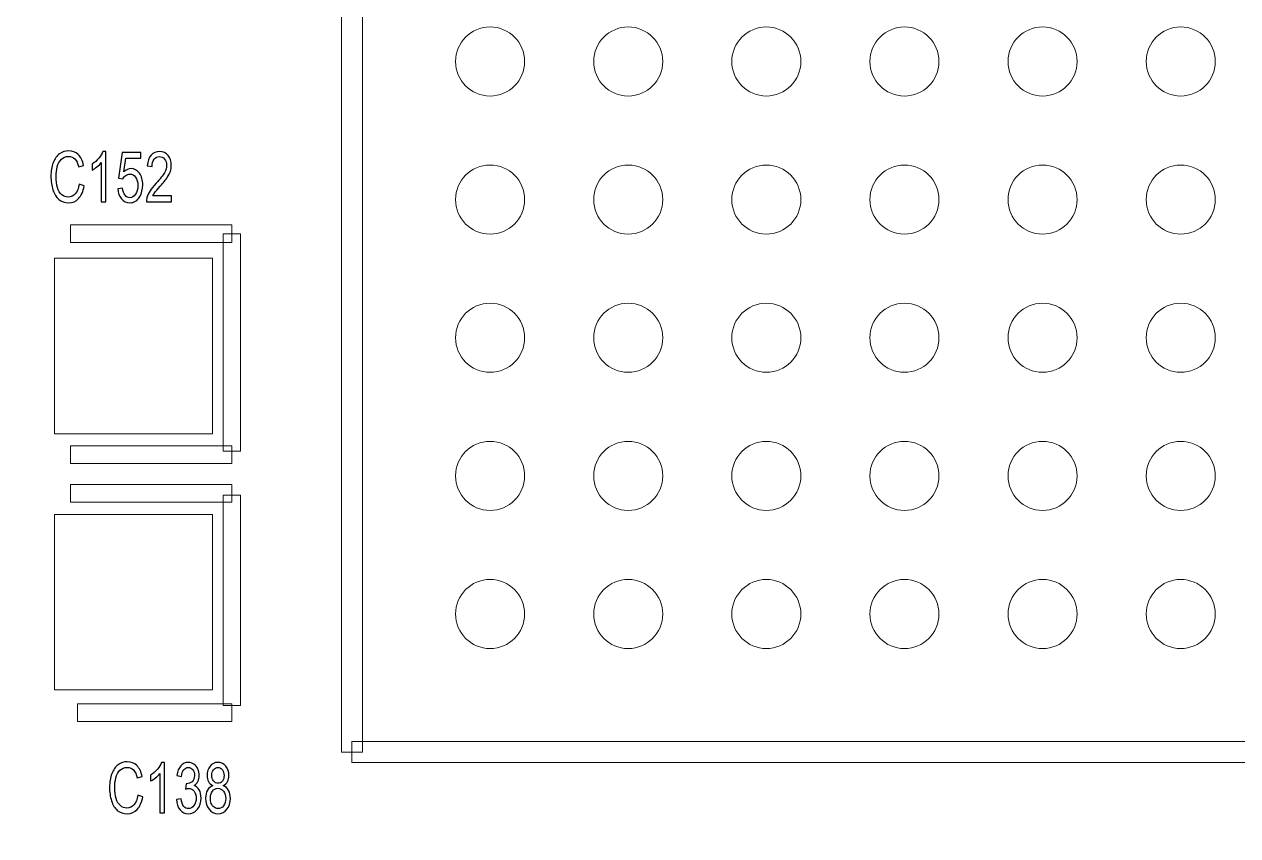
# Model space of a CAD drawing. Header units: millimetres. Extents: x -53.6 to 42.1, y -42.3 to 19.5.
# Drawn here: x -29.23 to -20.45, y -34.74 to -28.87 of the extents above; entities that cross this region are included whole.
import ezdxf

# ---------------------------------------------------------------- set-up
doc = ezdxf.new("R2010")
doc.units = ezdxf.units.MM
doc.header["$MEASUREMENT"] = 0
for name, color, linetype in [('BG_OUTLINE', 7, 'Continuous'), ('PG_SILKSCREEN_TOP', 7, 'Continuous'), ('PIN_TOP', 7, 'Continuous'), ('RD_SILKSCREEN_TOP', 7, 'Continuous')]:
    doc.layers.add(name, color=color, linetype=linetype)

msp = doc.modelspace()

# ---------------------------------------------------------------- linework, layer by layer
at = {"layer": 'BG_OUTLINE', "color": 3, "lineweight": 9}
msp.add_open_spline([(-35.58, -42.2737), (-35.58, -42.2737), (-35.58, 2.7261), (-35.58, 2.7261), (-35.58, 2.7261), (-35.58, 2.7261), (19.4199, 2.7261), (19.4199, 2.7261), (19.4199, 2.7261), (19.4199, 2.7261), (19.4199, -42.2737), (19.4199, -42.2737), (19.4199, -42.2737), (19.4199, -42.2737), (-35.58, -42.2737), (-35.58, -42.2737)], degree=3, knots=[0, 0, 0, 0, 0.25, 0.25, 0.25, 0.25, 0.5, 0.5, 0.5, 0.5, 0.75, 0.75, 0.75, 0.75, 1, 1, 1, 1], dxfattribs=at)
at = {"layer": 'PG_SILKSCREEN_TOP', "color": 6, "lineweight": 9}
for points in [[(-26.9379, -11.1394), (-26.9379, -11.1394), (-26.7855, -11.1394), (-26.7855, -11.1394), (-26.7855, -11.1394), (-26.7855, -11.1394), (-26.7855, -34.1396), (-26.7855, -34.1396), (-26.7855, -34.1396), (-26.7855, -34.1396), (-26.9379, -34.1396), (-26.9379, -34.1396), (-26.9379, -34.1396), (-26.9379, -34.1396), (-26.9379, -11.1394), (-26.9379, -11.1394)], [(-28.8998, -30.45), (-28.8998, -30.45), (-28.8998, -30.323), (-28.8998, -30.323), (-28.8998, -30.323), (-28.8998, -30.323), (-27.7314, -30.323), (-27.7314, -30.323), (-27.7314, -30.323), (-27.7314, -30.323), (-27.7314, -30.45), (-27.7314, -30.45), (-27.7314, -30.45), (-27.7314, -30.45), (-28.8998, -30.45), (-28.8998, -30.45)], [(-27.7949, -30.3865), (-27.7949, -30.3865), (-27.6679, -30.3865), (-27.6679, -30.3865), (-27.6679, -30.3865), (-27.6679, -30.3865), (-27.6679, -31.9613), (-27.6679, -31.9613), (-27.6679, -31.9613), (-27.6679, -31.9613), (-27.7949, -31.9613), (-27.7949, -31.9613), (-27.7949, -31.9613), (-27.7949, -31.9613), (-27.7949, -30.3865), (-27.7949, -30.3865)], [(-27.7314, -31.9232), (-27.7314, -31.9232), (-27.7314, -32.0502), (-27.7314, -32.0502), (-27.7314, -32.0502), (-27.7314, -32.0502), (-28.8998, -32.0502), (-28.8998, -32.0502), (-28.8998, -32.0502), (-28.8998, -32.0502), (-28.8998, -31.9232), (-28.8998, -31.9232), (-28.8998, -31.9232), (-28.8998, -31.9232), (-27.7314, -31.9232), (-27.7314, -31.9232)], [(-27.7314, -32.2026), (-27.7314, -32.2026), (-27.7314, -32.3296), (-27.7314, -32.3296), (-27.7314, -32.3296), (-27.7314, -32.3296), (-28.8998, -32.3296), (-28.8998, -32.3296), (-28.8998, -32.3296), (-28.8998, -32.3296), (-28.8998, -32.2026), (-28.8998, -32.2026), (-28.8998, -32.2026), (-28.8998, -32.2026), (-27.7314, -32.2026), (-27.7314, -32.2026)], [(-27.6679, -33.8028), (-27.6679, -33.8028), (-27.7949, -33.8028), (-27.7949, -33.8028), (-27.7949, -33.8028), (-27.7949, -33.8028), (-27.7949, -32.2788), (-27.7949, -32.2788), (-27.7949, -32.2788), (-27.7949, -32.2788), (-27.6679, -32.2788), (-27.6679, -32.2788), (-27.6679, -32.2788), (-27.6679, -32.2788), (-27.6679, -33.8028), (-27.6679, -33.8028)], [(-28.849, -33.9171), (-28.849, -33.9171), (-28.849, -33.7901), (-28.849, -33.7901), (-28.849, -33.7901), (-28.849, -33.7901), (-27.7314, -33.7901), (-27.7314, -33.7901), (-27.7314, -33.7901), (-27.7314, -33.7901), (-27.7314, -33.9171), (-27.7314, -33.9171), (-27.7314, -33.9171), (-27.7314, -33.9171), (-28.849, -33.9171), (-28.849, -33.9171)], [(-26.8617, -34.2158), (-26.8617, -34.2158), (-26.8617, -34.0634), (-26.8617, -34.0634), (-26.8617, -34.0634), (-26.8617, -34.0634), (-3.8615, -34.0634), (-3.8615, -34.0634), (-3.8615, -34.0634), (-3.8615, -34.0634), (-3.8615, -34.2158), (-3.8615, -34.2158), (-3.8615, -34.2158), (-3.8615, -34.2158), (-26.8617, -34.2158), (-26.8617, -34.2158)]]:
    msp.add_open_spline(points, degree=3, knots=[0, 0, 0, 0, 0.25, 0.25, 0.25, 0.25, 0.5, 0.5, 0.5, 0.5, 0.75, 0.75, 0.75, 0.75, 1, 1, 1, 1], dxfattribs=at)
at = {"layer": 'PIN_TOP', "lineweight": 9}
for points in [[(-25.6117, -29.1396), (-25.6117, -29.0015), (-25.7236, -28.8896), (-25.8616, -28.8896), (-25.8616, -28.8896), (-25.9997, -28.8896), (-26.1116, -29.0015), (-26.1116, -29.1395), (-26.1116, -29.1395), (-26.1116, -29.2776), (-25.9997, -29.3895), (-25.8617, -29.3895), (-25.8617, -29.3895), (-25.7236, -29.3895), (-25.6117, -29.2776), (-25.6117, -29.1396)], [(-24.6117, -29.1396), (-24.6117, -29.0015), (-24.7236, -28.8896), (-24.8616, -28.8896), (-24.8616, -28.8896), (-24.9997, -28.8896), (-25.1116, -29.0015), (-25.1116, -29.1395), (-25.1116, -29.1395), (-25.1116, -29.2776), (-24.9997, -29.3895), (-24.8617, -29.3895), (-24.8617, -29.3895), (-24.7236, -29.3895), (-24.6117, -29.2776), (-24.6117, -29.1396)], [(-23.6117, -29.1396), (-23.6117, -29.0015), (-23.7236, -28.8896), (-23.8616, -28.8896), (-23.8616, -28.8896), (-23.9997, -28.8896), (-24.1116, -29.0015), (-24.1116, -29.1395), (-24.1116, -29.1395), (-24.1116, -29.2776), (-23.9997, -29.3895), (-23.8617, -29.3895), (-23.8617, -29.3895), (-23.7236, -29.3895), (-23.6117, -29.2776), (-23.6117, -29.1396)], [(-22.6117, -29.1396), (-22.6117, -29.0015), (-22.7236, -28.8896), (-22.8616, -28.8896), (-22.8616, -28.8896), (-22.9997, -28.8896), (-23.1116, -29.0015), (-23.1116, -29.1395), (-23.1116, -29.1395), (-23.1116, -29.2776), (-22.9997, -29.3895), (-22.8617, -29.3895), (-22.8617, -29.3895), (-22.7236, -29.3895), (-22.6117, -29.2776), (-22.6117, -29.1396)], [(-21.6117, -29.1396), (-21.6117, -29.0015), (-21.7236, -28.8896), (-21.8616, -28.8896), (-21.8616, -28.8896), (-21.9997, -28.8896), (-22.1116, -29.0015), (-22.1116, -29.1395), (-22.1116, -29.1395), (-22.1116, -29.2776), (-21.9997, -29.3895), (-21.8617, -29.3895), (-21.8617, -29.3895), (-21.7236, -29.3895), (-21.6117, -29.2776), (-21.6117, -29.1396)], [(-20.6117, -29.1396), (-20.6117, -29.0015), (-20.7236, -28.8896), (-20.8616, -28.8896), (-20.8616, -28.8896), (-20.9997, -28.8896), (-21.1116, -29.0015), (-21.1116, -29.1395), (-21.1116, -29.1395), (-21.1116, -29.2776), (-20.9997, -29.3895), (-20.8617, -29.3895), (-20.8617, -29.3895), (-20.7236, -29.3895), (-20.6117, -29.2776), (-20.6117, -29.1396)], [(-25.6117, -30.1396), (-25.6117, -30.0015), (-25.7236, -29.8896), (-25.8616, -29.8896), (-25.8616, -29.8896), (-25.9997, -29.8896), (-26.1116, -30.0015), (-26.1116, -30.1395), (-26.1116, -30.1395), (-26.1116, -30.2776), (-25.9997, -30.3895), (-25.8617, -30.3895), (-25.8617, -30.3895), (-25.7236, -30.3895), (-25.6117, -30.2776), (-25.6117, -30.1396)], [(-24.6117, -30.1396), (-24.6117, -30.0015), (-24.7236, -29.8896), (-24.8616, -29.8896), (-24.8616, -29.8896), (-24.9997, -29.8896), (-25.1116, -30.0015), (-25.1116, -30.1395), (-25.1116, -30.1395), (-25.1116, -30.2776), (-24.9997, -30.3895), (-24.8617, -30.3895), (-24.8617, -30.3895), (-24.7236, -30.3895), (-24.6117, -30.2776), (-24.6117, -30.1396)], [(-23.6117, -30.1396), (-23.6117, -30.0015), (-23.7236, -29.8896), (-23.8616, -29.8896), (-23.8616, -29.8896), (-23.9997, -29.8896), (-24.1116, -30.0015), (-24.1116, -30.1395), (-24.1116, -30.1395), (-24.1116, -30.2776), (-23.9997, -30.3895), (-23.8617, -30.3895), (-23.8617, -30.3895), (-23.7236, -30.3895), (-23.6117, -30.2776), (-23.6117, -30.1396)], [(-22.6117, -30.1396), (-22.6117, -30.0015), (-22.7236, -29.8896), (-22.8616, -29.8896), (-22.8616, -29.8896), (-22.9997, -29.8896), (-23.1116, -30.0015), (-23.1116, -30.1395), (-23.1116, -30.1395), (-23.1116, -30.2776), (-22.9997, -30.3895), (-22.8617, -30.3895), (-22.8617, -30.3895), (-22.7236, -30.3895), (-22.6117, -30.2776), (-22.6117, -30.1396)], [(-21.6117, -30.1396), (-21.6117, -30.0015), (-21.7236, -29.8896), (-21.8616, -29.8896), (-21.8616, -29.8896), (-21.9997, -29.8896), (-22.1116, -30.0015), (-22.1116, -30.1395), (-22.1116, -30.1395), (-22.1116, -30.2776), (-21.9997, -30.3895), (-21.8617, -30.3895), (-21.8617, -30.3895), (-21.7236, -30.3895), (-21.6117, -30.2776), (-21.6117, -30.1396)], [(-20.6117, -30.1396), (-20.6117, -30.0015), (-20.7236, -29.8896), (-20.8616, -29.8896), (-20.8616, -29.8896), (-20.9997, -29.8896), (-21.1116, -30.0015), (-21.1116, -30.1395), (-21.1116, -30.1395), (-21.1116, -30.2776), (-20.9997, -30.3895), (-20.8617, -30.3895), (-20.8617, -30.3895), (-20.7236, -30.3895), (-20.6117, -30.2776), (-20.6117, -30.1396)], [(-29.0141, -31.8343), (-29.0141, -31.8343), (-29.0141, -30.5643), (-29.0141, -30.5643), (-29.0141, -30.5643), (-29.0141, -30.5643), (-27.8711, -30.5643), (-27.8711, -30.5643), (-27.8711, -30.5643), (-27.8711, -30.5643), (-27.8711, -31.8343), (-27.8711, -31.8343), (-27.8711, -31.8343), (-27.8711, -31.8343), (-29.0141, -31.8343), (-29.0141, -31.8343)], [(-25.6117, -31.1396), (-25.6117, -31.0015), (-25.7236, -30.8896), (-25.8616, -30.8896), (-25.8616, -30.8896), (-25.9997, -30.8896), (-26.1116, -31.0015), (-26.1116, -31.1395), (-26.1116, -31.1395), (-26.1116, -31.2776), (-25.9997, -31.3895), (-25.8617, -31.3895), (-25.8617, -31.3895), (-25.7236, -31.3895), (-25.6117, -31.2776), (-25.6117, -31.1396)], [(-24.6117, -31.1396), (-24.6117, -31.0015), (-24.7236, -30.8896), (-24.8616, -30.8896), (-24.8616, -30.8896), (-24.9997, -30.8896), (-25.1116, -31.0015), (-25.1116, -31.1395), (-25.1116, -31.1395), (-25.1116, -31.2776), (-24.9997, -31.3895), (-24.8617, -31.3895), (-24.8617, -31.3895), (-24.7236, -31.3895), (-24.6117, -31.2776), (-24.6117, -31.1396)], [(-23.6117, -31.1396), (-23.6117, -31.0015), (-23.7236, -30.8896), (-23.8616, -30.8896), (-23.8616, -30.8896), (-23.9997, -30.8896), (-24.1116, -31.0015), (-24.1116, -31.1395), (-24.1116, -31.1395), (-24.1116, -31.2776), (-23.9997, -31.3895), (-23.8617, -31.3895), (-23.8617, -31.3895), (-23.7236, -31.3895), (-23.6117, -31.2776), (-23.6117, -31.1396)], [(-22.6117, -31.1396), (-22.6117, -31.0015), (-22.7236, -30.8896), (-22.8616, -30.8896), (-22.8616, -30.8896), (-22.9997, -30.8896), (-23.1116, -31.0015), (-23.1116, -31.1395), (-23.1116, -31.1395), (-23.1116, -31.2776), (-22.9997, -31.3895), (-22.8617, -31.3895), (-22.8617, -31.3895), (-22.7236, -31.3895), (-22.6117, -31.2776), (-22.6117, -31.1396)], [(-21.6117, -31.1396), (-21.6117, -31.0015), (-21.7236, -30.8896), (-21.8616, -30.8896), (-21.8616, -30.8896), (-21.9997, -30.8896), (-22.1116, -31.0015), (-22.1116, -31.1395), (-22.1116, -31.1395), (-22.1116, -31.2776), (-21.9997, -31.3895), (-21.8617, -31.3895), (-21.8617, -31.3895), (-21.7236, -31.3895), (-21.6117, -31.2776), (-21.6117, -31.1396)], [(-20.6117, -31.1396), (-20.6117, -31.0015), (-20.7236, -30.8896), (-20.8616, -30.8896), (-20.8616, -30.8896), (-20.9997, -30.8896), (-21.1116, -31.0015), (-21.1116, -31.1395), (-21.1116, -31.1395), (-21.1116, -31.2776), (-20.9997, -31.3895), (-20.8617, -31.3895), (-20.8617, -31.3895), (-20.7236, -31.3895), (-20.6117, -31.2776), (-20.6117, -31.1396)], [(-25.6117, -32.1396), (-25.6117, -32.0015), (-25.7236, -31.8896), (-25.8616, -31.8896), (-25.8616, -31.8896), (-25.9997, -31.8896), (-26.1116, -32.0015), (-26.1116, -32.1395), (-26.1116, -32.1395), (-26.1116, -32.2776), (-25.9997, -32.3895), (-25.8617, -32.3895), (-25.8617, -32.3895), (-25.7236, -32.3895), (-25.6117, -32.2776), (-25.6117, -32.1396)], [(-24.6117, -32.1396), (-24.6117, -32.0015), (-24.7236, -31.8896), (-24.8616, -31.8896), (-24.8616, -31.8896), (-24.9997, -31.8896), (-25.1116, -32.0015), (-25.1116, -32.1395), (-25.1116, -32.1395), (-25.1116, -32.2776), (-24.9997, -32.3895), (-24.8617, -32.3895), (-24.8617, -32.3895), (-24.7236, -32.3895), (-24.6117, -32.2776), (-24.6117, -32.1396)], [(-23.6117, -32.1396), (-23.6117, -32.0015), (-23.7236, -31.8896), (-23.8616, -31.8896), (-23.8616, -31.8896), (-23.9997, -31.8896), (-24.1116, -32.0015), (-24.1116, -32.1395), (-24.1116, -32.1395), (-24.1116, -32.2776), (-23.9997, -32.3895), (-23.8617, -32.3895), (-23.8617, -32.3895), (-23.7236, -32.3895), (-23.6117, -32.2776), (-23.6117, -32.1396)], [(-22.6117, -32.1396), (-22.6117, -32.0015), (-22.7236, -31.8896), (-22.8616, -31.8896), (-22.8616, -31.8896), (-22.9997, -31.8896), (-23.1116, -32.0015), (-23.1116, -32.1395), (-23.1116, -32.1395), (-23.1116, -32.2776), (-22.9997, -32.3895), (-22.8617, -32.3895), (-22.8617, -32.3895), (-22.7236, -32.3895), (-22.6117, -32.2776), (-22.6117, -32.1396)], [(-21.6117, -32.1396), (-21.6117, -32.0015), (-21.7236, -31.8896), (-21.8616, -31.8896), (-21.8616, -31.8896), (-21.9997, -31.8896), (-22.1116, -32.0015), (-22.1116, -32.1395), (-22.1116, -32.1395), (-22.1116, -32.2776), (-21.9997, -32.3895), (-21.8617, -32.3895), (-21.8617, -32.3895), (-21.7236, -32.3895), (-21.6117, -32.2776), (-21.6117, -32.1396)], [(-20.6117, -32.1396), (-20.6117, -32.0015), (-20.7236, -31.8896), (-20.8616, -31.8896), (-20.8616, -31.8896), (-20.9997, -31.8896), (-21.1116, -32.0015), (-21.1116, -32.1395), (-21.1116, -32.1395), (-21.1116, -32.2776), (-20.9997, -32.3895), (-20.8617, -32.3895), (-20.8617, -32.3895), (-20.7236, -32.3895), (-20.6117, -32.2776), (-20.6117, -32.1396)], [(-27.8711, -32.4185), (-27.8711, -32.4185), (-27.8711, -33.6885), (-27.8711, -33.6885), (-27.8711, -33.6885), (-27.8711, -33.6885), (-29.0141, -33.6885), (-29.0141, -33.6885), (-29.0141, -33.6885), (-29.0141, -33.6885), (-29.0141, -32.4185), (-29.0141, -32.4185), (-29.0141, -32.4185), (-29.0141, -32.4185), (-27.8711, -32.4185), (-27.8711, -32.4185)], [(-25.6117, -33.1396), (-25.6117, -33.0015), (-25.7236, -32.8896), (-25.8616, -32.8896), (-25.8616, -32.8896), (-25.9997, -32.8896), (-26.1116, -33.0015), (-26.1116, -33.1395), (-26.1116, -33.1395), (-26.1116, -33.2776), (-25.9997, -33.3895), (-25.8617, -33.3895), (-25.8617, -33.3895), (-25.7236, -33.3895), (-25.6117, -33.2776), (-25.6117, -33.1396)], [(-24.6117, -33.1396), (-24.6117, -33.0015), (-24.7236, -32.8896), (-24.8616, -32.8896), (-24.8616, -32.8896), (-24.9997, -32.8896), (-25.1116, -33.0015), (-25.1116, -33.1395), (-25.1116, -33.1395), (-25.1116, -33.2776), (-24.9997, -33.3895), (-24.8617, -33.3895), (-24.8617, -33.3895), (-24.7236, -33.3895), (-24.6117, -33.2776), (-24.6117, -33.1396)], [(-23.6117, -33.1396), (-23.6117, -33.0015), (-23.7236, -32.8896), (-23.8616, -32.8896), (-23.8616, -32.8896), (-23.9997, -32.8896), (-24.1116, -33.0015), (-24.1116, -33.1395), (-24.1116, -33.1395), (-24.1116, -33.2776), (-23.9997, -33.3895), (-23.8617, -33.3895), (-23.8617, -33.3895), (-23.7236, -33.3895), (-23.6117, -33.2776), (-23.6117, -33.1396)], [(-22.6117, -33.1396), (-22.6117, -33.0015), (-22.7236, -32.8896), (-22.8616, -32.8896), (-22.8616, -32.8896), (-22.9997, -32.8896), (-23.1116, -33.0015), (-23.1116, -33.1395), (-23.1116, -33.1395), (-23.1116, -33.2776), (-22.9997, -33.3895), (-22.8617, -33.3895), (-22.8617, -33.3895), (-22.7236, -33.3895), (-22.6117, -33.2776), (-22.6117, -33.1396)], [(-21.6117, -33.1396), (-21.6117, -33.0015), (-21.7236, -32.8896), (-21.8616, -32.8896), (-21.8616, -32.8896), (-21.9997, -32.8896), (-22.1116, -33.0015), (-22.1116, -33.1395), (-22.1116, -33.1395), (-22.1116, -33.2776), (-21.9997, -33.3895), (-21.8617, -33.3895), (-21.8617, -33.3895), (-21.7236, -33.3895), (-21.6117, -33.2776), (-21.6117, -33.1396)], [(-20.6117, -33.1396), (-20.6117, -33.0015), (-20.7236, -32.8896), (-20.8616, -32.8896), (-20.8616, -32.8896), (-20.9997, -32.8896), (-21.1116, -33.0015), (-21.1116, -33.1395), (-21.1116, -33.1395), (-21.1116, -33.2776), (-20.9997, -33.3895), (-20.8617, -33.3895), (-20.8617, -33.3895), (-20.7236, -33.3895), (-20.6117, -33.2776), (-20.6117, -33.1396)]]:
    msp.add_open_spline(points, degree=3, knots=[0, 0, 0, 0, 0.25, 0.25, 0.25, 0.25, 0.5, 0.5, 0.5, 0.5, 0.75, 0.75, 0.75, 0.75, 1, 1, 1, 1], dxfattribs=at)
at = {"layer": 'RD_SILKSCREEN_TOP', "color": 8}
for points, knots in [([(-28.8358, -30.0286), (-28.8358, -30.0286), (-28.7997, -30.0408), (-28.7997, -30.0408), (-28.7997, -30.0408), (-28.8073, -30.0802), (-28.8209, -30.1104), (-28.8405, -30.1312), (-28.8405, -30.1312), (-28.8602, -30.152), (-28.8842, -30.1623), (-28.9126, -30.1623), (-28.9126, -30.1623), (-28.942, -30.1623), (-28.966, -30.1543), (-28.9844, -30.1384), (-28.9844, -30.1384), (-29.0028, -30.1224), (-29.0168, -30.0993), (-29.0264, -30.0691), (-29.0264, -30.0691), (-29.036, -30.0388), (-29.0408, -30.0062), (-29.0408, -29.9715), (-29.0408, -29.9715), (-29.0408, -29.9337), (-29.0354, -29.9007), (-29.0246, -29.8725), (-29.0246, -29.8725), (-29.0137, -29.8443), (-28.9983, -29.8229), (-28.9782, -29.8082), (-28.9782, -29.8082), (-28.9582, -29.7936), (-28.9362, -29.7863), (-28.9121, -29.7863), (-28.9121, -29.7863), (-28.8848, -29.7863), (-28.8619, -29.7955), (-28.8433, -29.814), (-28.8433, -29.814), (-28.8247, -29.8326), (-28.8117, -29.8586), (-28.8044, -29.8922), (-28.8044, -29.8922), (-28.8044, -29.8922), (-28.8399, -29.9034), (-28.8399, -29.9034), (-28.8399, -29.9034), (-28.8463, -29.8769), (-28.8554, -29.8577), (-28.8674, -29.8455), (-28.8674, -29.8455), (-28.8794, -29.8334), (-28.8946, -29.8274), (-28.9129, -29.8274), (-28.9129, -29.8274), (-28.9338, -29.8274), (-28.9513, -29.8341), (-28.9654, -29.8475), (-28.9654, -29.8475), (-28.9795, -29.861), (-28.9894, -29.8789), (-28.995, -29.9015), (-28.995, -29.9015), (-29.0008, -29.924), (-29.0036, -29.9473), (-29.0036, -29.9713), (-29.0036, -29.9713), (-29.0036, -30.0023), (-29.0002, -30.0292), (-28.9935, -30.0523), (-28.9935, -30.0523), (-28.9867, -30.0753), (-28.9762, -30.0926), (-28.9619, -30.104), (-28.9619, -30.104), (-28.9477, -30.1155), (-28.9322, -30.1211), (-28.9156, -30.1211), (-28.9156, -30.1211), (-28.8954, -30.1211), (-28.8783, -30.1133), (-28.8643, -30.0978), (-28.8643, -30.0978), (-28.8502, -30.0823), (-28.8408, -30.0592), (-28.8358, -30.0286)], [0, 0, 0, 0, 0.045455, 0.045455, 0.045455, 0.045455, 0.090909, 0.090909, 0.090909, 0.090909, 0.136364, 0.136364, 0.136364, 0.136364, 0.181818, 0.181818, 0.181818, 0.181818, 0.227273, 0.227273, 0.227273, 0.227273, 0.272727, 0.272727, 0.272727, 0.272727, 0.318182, 0.318182, 0.318182, 0.318182, 0.363636, 0.363636, 0.363636, 0.363636, 0.409091, 0.409091, 0.409091, 0.409091, 0.454545, 0.454545, 0.454545, 0.454545, 0.5, 0.5, 0.5, 0.5, 0.545455, 0.545455, 0.545455, 0.545455, 0.590909, 0.590909, 0.590909, 0.590909, 0.636364, 0.636364, 0.636364, 0.636364, 0.681818, 0.681818, 0.681818, 0.681818, 0.727273, 0.727273, 0.727273, 0.727273, 0.772727, 0.772727, 0.772727, 0.772727, 0.818182, 0.818182, 0.818182, 0.818182, 0.863636, 0.863636, 0.863636, 0.863636, 0.909091, 0.909091, 0.909091, 0.909091, 0.954545, 0.954545, 0.954545, 0.954545, 1, 1, 1, 1]), ([(-28.6427, -30.1561), (-28.6427, -30.1561), (-28.6762, -30.1561), (-28.6762, -30.1561), (-28.6762, -30.1561), (-28.6762, -30.1561), (-28.6762, -29.8716), (-28.6762, -29.8716), (-28.6762, -29.8716), (-28.6842, -29.8819), (-28.6948, -29.8921), (-28.7078, -29.9024), (-28.7078, -29.9024), (-28.721, -29.9126), (-28.7327, -29.9203), (-28.7431, -29.9254), (-28.7431, -29.9254), (-28.7431, -29.9254), (-28.7431, -29.8823), (-28.7431, -29.8823), (-28.7431, -29.8823), (-28.7244, -29.8705), (-28.708, -29.8563), (-28.694, -29.8396), (-28.694, -29.8396), (-28.68, -29.8229), (-28.6701, -29.8067), (-28.6642, -29.7909), (-28.6642, -29.7909), (-28.6642, -29.7909), (-28.6427, -29.7909), (-28.6427, -29.7909), (-28.6427, -29.7909), (-28.6427, -29.7909), (-28.6427, -30.1561), (-28.6427, -30.1561)], [0, 0, 0, 0, 0.111111, 0.111111, 0.111111, 0.111111, 0.222222, 0.222222, 0.222222, 0.222222, 0.333333, 0.333333, 0.333333, 0.333333, 0.444444, 0.444444, 0.444444, 0.444444, 0.555556, 0.555556, 0.555556, 0.555556, 0.666667, 0.666667, 0.666667, 0.666667, 0.777778, 0.777778, 0.777778, 0.777778, 0.888889, 0.888889, 0.888889, 0.888889, 1, 1, 1, 1]), ([(-28.557, -30.0609), (-28.557, -30.0609), (-28.5218, -30.0569), (-28.5218, -30.0569), (-28.5218, -30.0569), (-28.5192, -30.0797), (-28.5132, -30.0968), (-28.5037, -30.1083), (-28.5037, -30.1083), (-28.4942, -30.1199), (-28.4827, -30.1256), (-28.4694, -30.1256), (-28.4694, -30.1256), (-28.4532, -30.1256), (-28.4396, -30.1175), (-28.4285, -30.1013), (-28.4285, -30.1013), (-28.4173, -30.0851), (-28.4117, -30.0636), (-28.4117, -30.0368), (-28.4117, -30.0368), (-28.4117, -30.0113), (-28.417, -29.9913), (-28.4278, -29.9765), (-28.4278, -29.9765), (-28.4385, -29.9618), (-28.4525, -29.9544), (-28.4699, -29.9544), (-28.4699, -29.9544), (-28.4807, -29.9544), (-28.4904, -29.9577), (-28.4992, -29.9642), (-28.4992, -29.9642), (-28.5078, -29.9708), (-28.5146, -29.9792), (-28.5196, -29.9896), (-28.5196, -29.9896), (-28.5196, -29.9896), (-28.551, -29.9842), (-28.551, -29.9842), (-28.551, -29.9842), (-28.551, -29.9842), (-28.5246, -29.7975), (-28.5246, -29.7975), (-28.5246, -29.7975), (-28.5246, -29.7975), (-28.389, -29.7975), (-28.389, -29.7975), (-28.389, -29.7975), (-28.389, -29.7975), (-28.389, -29.8401), (-28.389, -29.8401), (-28.389, -29.8401), (-28.389, -29.8401), (-28.4978, -29.8401), (-28.4978, -29.8401), (-28.4978, -29.8401), (-28.4978, -29.8401), (-28.5126, -29.9378), (-28.5126, -29.9378), (-28.5126, -29.9378), (-28.4962, -29.9226), (-28.479, -29.915), (-28.461, -29.915), (-28.461, -29.915), (-28.4372, -29.915), (-28.4171, -29.926), (-28.4008, -29.948), (-28.4008, -29.948), (-28.3843, -29.97), (-28.3762, -29.9983), (-28.3762, -30.0328), (-28.3762, -30.0328), (-28.3762, -30.0658), (-28.3834, -30.0942), (-28.3978, -30.1182), (-28.3978, -30.1182), (-28.4152, -30.1475), (-28.4392, -30.1623), (-28.4694, -30.1623), (-28.4694, -30.1623), (-28.4942, -30.1623), (-28.5144, -30.1531), (-28.5301, -30.1345), (-28.5301, -30.1345), (-28.5458, -30.116), (-28.5548, -30.0914), (-28.557, -30.0609)], [0, 0, 0, 0, 0.045455, 0.045455, 0.045455, 0.045455, 0.090909, 0.090909, 0.090909, 0.090909, 0.136364, 0.136364, 0.136364, 0.136364, 0.181818, 0.181818, 0.181818, 0.181818, 0.227273, 0.227273, 0.227273, 0.227273, 0.272727, 0.272727, 0.272727, 0.272727, 0.318182, 0.318182, 0.318182, 0.318182, 0.363636, 0.363636, 0.363636, 0.363636, 0.409091, 0.409091, 0.409091, 0.409091, 0.454545, 0.454545, 0.454545, 0.454545, 0.5, 0.5, 0.5, 0.5, 0.545455, 0.545455, 0.545455, 0.545455, 0.590909, 0.590909, 0.590909, 0.590909, 0.636364, 0.636364, 0.636364, 0.636364, 0.681818, 0.681818, 0.681818, 0.681818, 0.727273, 0.727273, 0.727273, 0.727273, 0.772727, 0.772727, 0.772727, 0.772727, 0.818182, 0.818182, 0.818182, 0.818182, 0.863636, 0.863636, 0.863636, 0.863636, 0.909091, 0.909091, 0.909091, 0.909091, 0.954545, 0.954545, 0.954545, 0.954545, 1, 1, 1, 1]), ([(-28.169, -30.1132), (-28.169, -30.1132), (-28.169, -30.1561), (-28.169, -30.1561), (-28.169, -30.1561), (-28.169, -30.1561), (-28.3494, -30.1561), (-28.3494, -30.1561), (-28.3494, -30.1561), (-28.3496, -30.1453), (-28.3483, -30.135), (-28.3454, -30.1251), (-28.3454, -30.1251), (-28.3409, -30.1087), (-28.3335, -30.0926), (-28.3234, -30.0767), (-28.3234, -30.0767), (-28.3133, -30.0609), (-28.2986, -30.0425), (-28.2796, -30.0216), (-28.2796, -30.0216), (-28.25, -29.9892), (-28.2299, -29.9636), (-28.2194, -29.9446), (-28.2194, -29.9446), (-28.2091, -29.9257), (-28.2038, -29.9078), (-28.2038, -29.8909), (-28.2038, -29.8909), (-28.2038, -29.8732), (-28.2086, -29.8583), (-28.2181, -29.8461), (-28.2181, -29.8461), (-28.2276, -29.834), (-28.24, -29.8279), (-28.2552, -29.8279), (-28.2552, -29.8279), (-28.2714, -29.8279), (-28.2842, -29.8344), (-28.2939, -29.8473), (-28.2939, -29.8473), (-28.3036, -29.8602), (-28.3086, -29.8781), (-28.3086, -29.9008), (-28.3086, -29.9008), (-28.3086, -29.9008), (-28.343, -29.8962), (-28.343, -29.8962), (-28.343, -29.8962), (-28.3407, -29.8619), (-28.3318, -29.8358), (-28.3164, -29.8179), (-28.3164, -29.8179), (-28.301, -29.7999), (-28.2804, -29.7909), (-28.2545, -29.7909), (-28.2545, -29.7909), (-28.2283, -29.7909), (-28.2076, -29.8007), (-28.1924, -29.82), (-28.1924, -29.82), (-28.1771, -29.8394), (-28.1694, -29.8633), (-28.1694, -29.8919), (-28.1694, -29.8919), (-28.1694, -29.9065), (-28.1717, -29.9208), (-28.1762, -29.9349), (-28.1762, -29.9349), (-28.1806, -29.9489), (-28.188, -29.9637), (-28.1984, -29.9792), (-28.1984, -29.9792), (-28.2087, -29.9948), (-28.226, -30.0161), (-28.25, -30.0432), (-28.25, -30.0432), (-28.2701, -30.0658), (-28.283, -30.081), (-28.2887, -30.089), (-28.2887, -30.089), (-28.2944, -30.097), (-28.2991, -30.105), (-28.3028, -30.1132), (-28.3028, -30.1132), (-28.3028, -30.1132), (-28.169, -30.1132), (-28.169, -30.1132)], [0, 0, 0, 0, 0.045455, 0.045455, 0.045455, 0.045455, 0.090909, 0.090909, 0.090909, 0.090909, 0.136364, 0.136364, 0.136364, 0.136364, 0.181818, 0.181818, 0.181818, 0.181818, 0.227273, 0.227273, 0.227273, 0.227273, 0.272727, 0.272727, 0.272727, 0.272727, 0.318182, 0.318182, 0.318182, 0.318182, 0.363636, 0.363636, 0.363636, 0.363636, 0.409091, 0.409091, 0.409091, 0.409091, 0.454545, 0.454545, 0.454545, 0.454545, 0.5, 0.5, 0.5, 0.5, 0.545455, 0.545455, 0.545455, 0.545455, 0.590909, 0.590909, 0.590909, 0.590909, 0.636364, 0.636364, 0.636364, 0.636364, 0.681818, 0.681818, 0.681818, 0.681818, 0.727273, 0.727273, 0.727273, 0.727273, 0.772727, 0.772727, 0.772727, 0.772727, 0.818182, 0.818182, 0.818182, 0.818182, 0.863636, 0.863636, 0.863636, 0.863636, 0.909091, 0.909091, 0.909091, 0.909091, 0.954545, 0.954545, 0.954545, 0.954545, 1, 1, 1, 1]), ([(-28.4116, -34.4518), (-28.4116, -34.4518), (-28.3755, -34.464), (-28.3755, -34.464), (-28.3755, -34.464), (-28.3831, -34.5034), (-28.3967, -34.5336), (-28.4163, -34.5544), (-28.4163, -34.5544), (-28.436, -34.5752), (-28.46, -34.5855), (-28.4884, -34.5855), (-28.4884, -34.5855), (-28.5178, -34.5855), (-28.5418, -34.5775), (-28.5602, -34.5616), (-28.5602, -34.5616), (-28.5786, -34.5456), (-28.5926, -34.5225), (-28.6022, -34.4923), (-28.6022, -34.4923), (-28.6118, -34.462), (-28.6166, -34.4294), (-28.6166, -34.3947), (-28.6166, -34.3947), (-28.6166, -34.3569), (-28.6112, -34.3239), (-28.6004, -34.2957), (-28.6004, -34.2957), (-28.5895, -34.2675), (-28.5741, -34.2461), (-28.554, -34.2314), (-28.554, -34.2314), (-28.534, -34.2168), (-28.512, -34.2095), (-28.4879, -34.2095), (-28.4879, -34.2095), (-28.4606, -34.2095), (-28.4377, -34.2187), (-28.4191, -34.2372), (-28.4191, -34.2372), (-28.4005, -34.2558), (-28.3875, -34.2818), (-28.3802, -34.3154), (-28.3802, -34.3154), (-28.3802, -34.3154), (-28.4157, -34.3266), (-28.4157, -34.3266), (-28.4157, -34.3266), (-28.4221, -34.3001), (-28.4312, -34.2809), (-28.4432, -34.2687), (-28.4432, -34.2687), (-28.4552, -34.2566), (-28.4704, -34.2506), (-28.4887, -34.2506), (-28.4887, -34.2506), (-28.5096, -34.2506), (-28.5271, -34.2573), (-28.5412, -34.2707), (-28.5412, -34.2707), (-28.5553, -34.2842), (-28.5652, -34.3021), (-28.5708, -34.3247), (-28.5708, -34.3247), (-28.5766, -34.3472), (-28.5794, -34.3705), (-28.5794, -34.3945), (-28.5794, -34.3945), (-28.5794, -34.4255), (-28.576, -34.4524), (-28.5693, -34.4755), (-28.5693, -34.4755), (-28.5625, -34.4985), (-28.552, -34.5158), (-28.5377, -34.5272), (-28.5377, -34.5272), (-28.5235, -34.5387), (-28.508, -34.5443), (-28.4914, -34.5443), (-28.4914, -34.5443), (-28.4712, -34.5443), (-28.4541, -34.5365), (-28.4401, -34.521), (-28.4401, -34.521), (-28.426, -34.5055), (-28.4166, -34.4824), (-28.4116, -34.4518)], [0, 0, 0, 0, 0.045455, 0.045455, 0.045455, 0.045455, 0.090909, 0.090909, 0.090909, 0.090909, 0.136364, 0.136364, 0.136364, 0.136364, 0.181818, 0.181818, 0.181818, 0.181818, 0.227273, 0.227273, 0.227273, 0.227273, 0.272727, 0.272727, 0.272727, 0.272727, 0.318182, 0.318182, 0.318182, 0.318182, 0.363636, 0.363636, 0.363636, 0.363636, 0.409091, 0.409091, 0.409091, 0.409091, 0.454545, 0.454545, 0.454545, 0.454545, 0.5, 0.5, 0.5, 0.5, 0.545455, 0.545455, 0.545455, 0.545455, 0.590909, 0.590909, 0.590909, 0.590909, 0.636364, 0.636364, 0.636364, 0.636364, 0.681818, 0.681818, 0.681818, 0.681818, 0.727273, 0.727273, 0.727273, 0.727273, 0.772727, 0.772727, 0.772727, 0.772727, 0.818182, 0.818182, 0.818182, 0.818182, 0.863636, 0.863636, 0.863636, 0.863636, 0.909091, 0.909091, 0.909091, 0.909091, 0.954545, 0.954545, 0.954545, 0.954545, 1, 1, 1, 1]), ([(-28.2185, -34.5793), (-28.2185, -34.5793), (-28.252, -34.5793), (-28.252, -34.5793), (-28.252, -34.5793), (-28.252, -34.5793), (-28.252, -34.2948), (-28.252, -34.2948), (-28.252, -34.2948), (-28.26, -34.3051), (-28.2706, -34.3153), (-28.2836, -34.3256), (-28.2836, -34.3256), (-28.2968, -34.3358), (-28.3085, -34.3435), (-28.3189, -34.3486), (-28.3189, -34.3486), (-28.3189, -34.3486), (-28.3189, -34.3055), (-28.3189, -34.3055), (-28.3189, -34.3055), (-28.3002, -34.2937), (-28.2838, -34.2795), (-28.2698, -34.2628), (-28.2698, -34.2628), (-28.2558, -34.2461), (-28.2459, -34.2299), (-28.24, -34.2141), (-28.24, -34.2141), (-28.24, -34.2141), (-28.2185, -34.2141), (-28.2185, -34.2141), (-28.2185, -34.2141), (-28.2185, -34.2141), (-28.2185, -34.5793), (-28.2185, -34.5793)], [0, 0, 0, 0, 0.111111, 0.111111, 0.111111, 0.111111, 0.222222, 0.222222, 0.222222, 0.222222, 0.333333, 0.333333, 0.333333, 0.333333, 0.444444, 0.444444, 0.444444, 0.444444, 0.555556, 0.555556, 0.555556, 0.555556, 0.666667, 0.666667, 0.666667, 0.666667, 0.777778, 0.777778, 0.777778, 0.777778, 0.888889, 0.888889, 0.888889, 0.888889, 1, 1, 1, 1]), ([(-28.1326, -34.4833), (-28.1326, -34.4833), (-28.0991, -34.4774), (-28.0991, -34.4774), (-28.0991, -34.4774), (-28.0953, -34.5027), (-28.0888, -34.5209), (-28.0795, -34.5321), (-28.0795, -34.5321), (-28.0702, -34.5432), (-28.059, -34.5488), (-28.0457, -34.5488), (-28.0457, -34.5488), (-28.03, -34.5488), (-28.0167, -34.5415), (-28.0058, -34.527), (-28.0058, -34.527), (-27.995, -34.5124), (-27.9895, -34.4944), (-27.9895, -34.4729), (-27.9895, -34.4729), (-27.9895, -34.4524), (-27.9946, -34.4355), (-28.0046, -34.4222), (-28.0046, -34.4222), (-28.0146, -34.4089), (-28.0275, -34.4022), (-28.0429, -34.4022), (-28.0429, -34.4022), (-28.0493, -34.4022), (-28.0572, -34.4039), (-28.0666, -34.4072), (-28.0666, -34.4072), (-28.0666, -34.4072), (-28.0628, -34.368), (-28.0628, -34.368), (-28.0628, -34.368), (-28.0606, -34.3683), (-28.0588, -34.3685), (-28.0574, -34.3685), (-28.0574, -34.3685), (-28.0432, -34.3685), (-28.0304, -34.3635), (-28.0189, -34.3536), (-28.0189, -34.3536), (-28.0075, -34.3437), (-28.0018, -34.3283), (-28.0018, -34.3077), (-28.0018, -34.3077), (-28.0018, -34.2913), (-28.006, -34.2777), (-28.0143, -34.267), (-28.0143, -34.267), (-28.0226, -34.2563), (-28.0333, -34.2509), (-28.0465, -34.2509), (-28.0465, -34.2509), (-28.0595, -34.2509), (-28.0704, -34.2564), (-28.079, -34.2672), (-28.079, -34.2672), (-28.0877, -34.2781), (-28.0933, -34.2946), (-28.0958, -34.3164), (-28.0958, -34.3164), (-28.0958, -34.3164), (-28.1292, -34.3085), (-28.1292, -34.3085), (-28.1292, -34.3085), (-28.1252, -34.2785), (-28.1158, -34.2553), (-28.1014, -34.2389), (-28.1014, -34.2389), (-28.0868, -34.2224), (-28.0688, -34.2141), (-28.0472, -34.2141), (-28.0472, -34.2141), (-28.0324, -34.2141), (-28.0186, -34.2185), (-28.0061, -34.2269), (-28.0061, -34.2269), (-27.9936, -34.2355), (-27.984, -34.2471), (-27.9774, -34.2618), (-27.9774, -34.2618), (-27.9707, -34.2765), (-27.9674, -34.2921), (-27.9674, -34.3087), (-27.9674, -34.3087), (-27.9674, -34.3244), (-27.9706, -34.3387), (-27.9769, -34.3516), (-27.9769, -34.3516), (-27.9832, -34.3645), (-27.9926, -34.3747), (-28.005, -34.3824), (-28.005, -34.3824), (-27.9888, -34.3873), (-27.9763, -34.3976), (-27.9674, -34.4133), (-27.9674, -34.4133), (-27.9585, -34.4288), (-27.954, -34.4484), (-27.954, -34.4719), (-27.954, -34.4719), (-27.954, -34.5036), (-27.9627, -34.5305), (-27.9801, -34.5526), (-27.9801, -34.5526), (-27.9974, -34.5747), (-28.0194, -34.5857), (-28.0459, -34.5857), (-28.0459, -34.5857), (-28.0698, -34.5857), (-28.0897, -34.5763), (-28.1056, -34.5572), (-28.1056, -34.5572), (-28.1214, -34.5382), (-28.1304, -34.5136), (-28.1326, -34.4833)], [0, 0, 0, 0, 0.033333, 0.033333, 0.033333, 0.033333, 0.066667, 0.066667, 0.066667, 0.066667, 0.1, 0.1, 0.1, 0.1, 0.133333, 0.133333, 0.133333, 0.133333, 0.166667, 0.166667, 0.166667, 0.166667, 0.2, 0.2, 0.2, 0.2, 0.233333, 0.233333, 0.233333, 0.233333, 0.266667, 0.266667, 0.266667, 0.266667, 0.3, 0.3, 0.3, 0.3, 0.333333, 0.333333, 0.333333, 0.333333, 0.366667, 0.366667, 0.366667, 0.366667, 0.4, 0.4, 0.4, 0.4, 0.433333, 0.433333, 0.433333, 0.433333, 0.466667, 0.466667, 0.466667, 0.466667, 0.5, 0.5, 0.5, 0.5, 0.533333, 0.533333, 0.533333, 0.533333, 0.566667, 0.566667, 0.566667, 0.566667, 0.6, 0.6, 0.6, 0.6, 0.633333, 0.633333, 0.633333, 0.633333, 0.666667, 0.666667, 0.666667, 0.666667, 0.7, 0.7, 0.7, 0.7, 0.733333, 0.733333, 0.733333, 0.733333, 0.766667, 0.766667, 0.766667, 0.766667, 0.8, 0.8, 0.8, 0.8, 0.833333, 0.833333, 0.833333, 0.833333, 0.866667, 0.866667, 0.866667, 0.866667, 0.9, 0.9, 0.9, 0.9, 0.933333, 0.933333, 0.933333, 0.933333, 0.966667, 0.966667, 0.966667, 0.966667, 1, 1, 1, 1]), ([(-27.8694, -34.3821), (-27.8832, -34.3753), (-27.8935, -34.3657), (-27.9002, -34.3531), (-27.9002, -34.3531), (-27.9069, -34.3405), (-27.9103, -34.3255), (-27.9103, -34.3079), (-27.9103, -34.3079), (-27.9103, -34.2814), (-27.9032, -34.2593), (-27.8888, -34.2412), (-27.8888, -34.2412), (-27.8746, -34.2232), (-27.8557, -34.2141), (-27.832, -34.2141), (-27.832, -34.2141), (-27.8082, -34.2141), (-27.789, -34.2234), (-27.7745, -34.2418), (-27.7745, -34.2418), (-27.76, -34.2603), (-27.7527, -34.2827), (-27.7527, -34.3092), (-27.7527, -34.3092), (-27.7527, -34.3261), (-27.756, -34.3407), (-27.7626, -34.3532), (-27.7626, -34.3532), (-27.7693, -34.3657), (-27.7794, -34.3753), (-27.7928, -34.3821), (-27.7928, -34.3821), (-27.7762, -34.3894), (-27.7634, -34.4011), (-27.7547, -34.4173), (-27.7547, -34.4173), (-27.746, -34.4335), (-27.7416, -34.4529), (-27.7416, -34.4753), (-27.7416, -34.4753), (-27.7416, -34.5065), (-27.7498, -34.5326), (-27.7663, -34.5537), (-27.7663, -34.5537), (-27.7828, -34.5749), (-27.8045, -34.5855), (-27.8314, -34.5855), (-27.8314, -34.5855), (-27.8583, -34.5855), (-27.88, -34.5749), (-27.8965, -34.5536), (-27.8965, -34.5536), (-27.913, -34.5324), (-27.9212, -34.5059), (-27.9212, -34.4741), (-27.9212, -34.4741), (-27.9212, -34.4505), (-27.9168, -34.4307), (-27.9078, -34.4147), (-27.9078, -34.4147), (-27.8988, -34.3988), (-27.886, -34.3879), (-27.8694, -34.3821)], [0, 0, 0, 0, 0.0625, 0.0625, 0.0625, 0.0625, 0.125, 0.125, 0.125, 0.125, 0.1875, 0.1875, 0.1875, 0.1875, 0.25, 0.25, 0.25, 0.25, 0.3125, 0.3125, 0.3125, 0.3125, 0.375, 0.375, 0.375, 0.375, 0.4375, 0.4375, 0.4375, 0.4375, 0.5, 0.5, 0.5, 0.5, 0.5625, 0.5625, 0.5625, 0.5625, 0.625, 0.625, 0.625, 0.625, 0.6875, 0.6875, 0.6875, 0.6875, 0.75, 0.75, 0.75, 0.75, 0.8125, 0.8125, 0.8125, 0.8125, 0.875, 0.875, 0.875, 0.875, 0.9375, 0.9375, 0.9375, 0.9375, 1, 1, 1, 1]), ([(-27.876, -34.3064), (-27.876, -34.3236), (-27.8719, -34.3377), (-27.8636, -34.3486), (-27.8636, -34.3486), (-27.8553, -34.3595), (-27.8445, -34.365), (-27.8312, -34.365), (-27.8312, -34.365), (-27.8184, -34.365), (-27.8077, -34.3596), (-27.7994, -34.3488), (-27.7994, -34.3488), (-27.7912, -34.3379), (-27.7872, -34.3246), (-27.7872, -34.309), (-27.7872, -34.309), (-27.7872, -34.2925), (-27.7914, -34.2788), (-27.7998, -34.2676), (-27.7998, -34.2676), (-27.8084, -34.2565), (-27.8189, -34.2509), (-27.8316, -34.2509), (-27.8316, -34.2509), (-27.8444, -34.2509), (-27.855, -34.2564), (-27.8634, -34.2672), (-27.8634, -34.2672), (-27.8719, -34.2781), (-27.876, -34.2913), (-27.876, -34.3064)], [0, 0, 0, 0, 0.125, 0.125, 0.125, 0.125, 0.25, 0.25, 0.25, 0.25, 0.375, 0.375, 0.375, 0.375, 0.5, 0.5, 0.5, 0.5, 0.625, 0.625, 0.625, 0.625, 0.75, 0.75, 0.75, 0.75, 0.875, 0.875, 0.875, 0.875, 1, 1, 1, 1]), ([(-27.8868, -34.4744), (-27.8868, -34.4871), (-27.8846, -34.4995), (-27.8801, -34.5113), (-27.8801, -34.5113), (-27.8756, -34.5233), (-27.8688, -34.5325), (-27.8599, -34.539), (-27.8599, -34.539), (-27.8509, -34.5455), (-27.8413, -34.5488), (-27.831, -34.5488), (-27.831, -34.5488), (-27.815, -34.5488), (-27.8018, -34.542), (-27.7914, -34.5282), (-27.7914, -34.5282), (-27.781, -34.5144), (-27.7758, -34.497), (-27.7758, -34.4758), (-27.7758, -34.4758), (-27.7758, -34.4543), (-27.7812, -34.4366), (-27.7919, -34.4225), (-27.7919, -34.4225), (-27.8026, -34.4084), (-27.816, -34.4014), (-27.8322, -34.4014), (-27.8322, -34.4014), (-27.8479, -34.4014), (-27.861, -34.4084), (-27.8713, -34.4222), (-27.8713, -34.4222), (-27.8816, -34.4362), (-27.8868, -34.4536), (-27.8868, -34.4744)], [0, 0, 0, 0, 0.111111, 0.111111, 0.111111, 0.111111, 0.222222, 0.222222, 0.222222, 0.222222, 0.333333, 0.333333, 0.333333, 0.333333, 0.444444, 0.444444, 0.444444, 0.444444, 0.555556, 0.555556, 0.555556, 0.555556, 0.666667, 0.666667, 0.666667, 0.666667, 0.777778, 0.777778, 0.777778, 0.777778, 0.888889, 0.888889, 0.888889, 0.888889, 1, 1, 1, 1])]:
    msp.add_open_spline(points, degree=3, knots=knots, dxfattribs=at)

doc.saveas('drawing.dxf')
